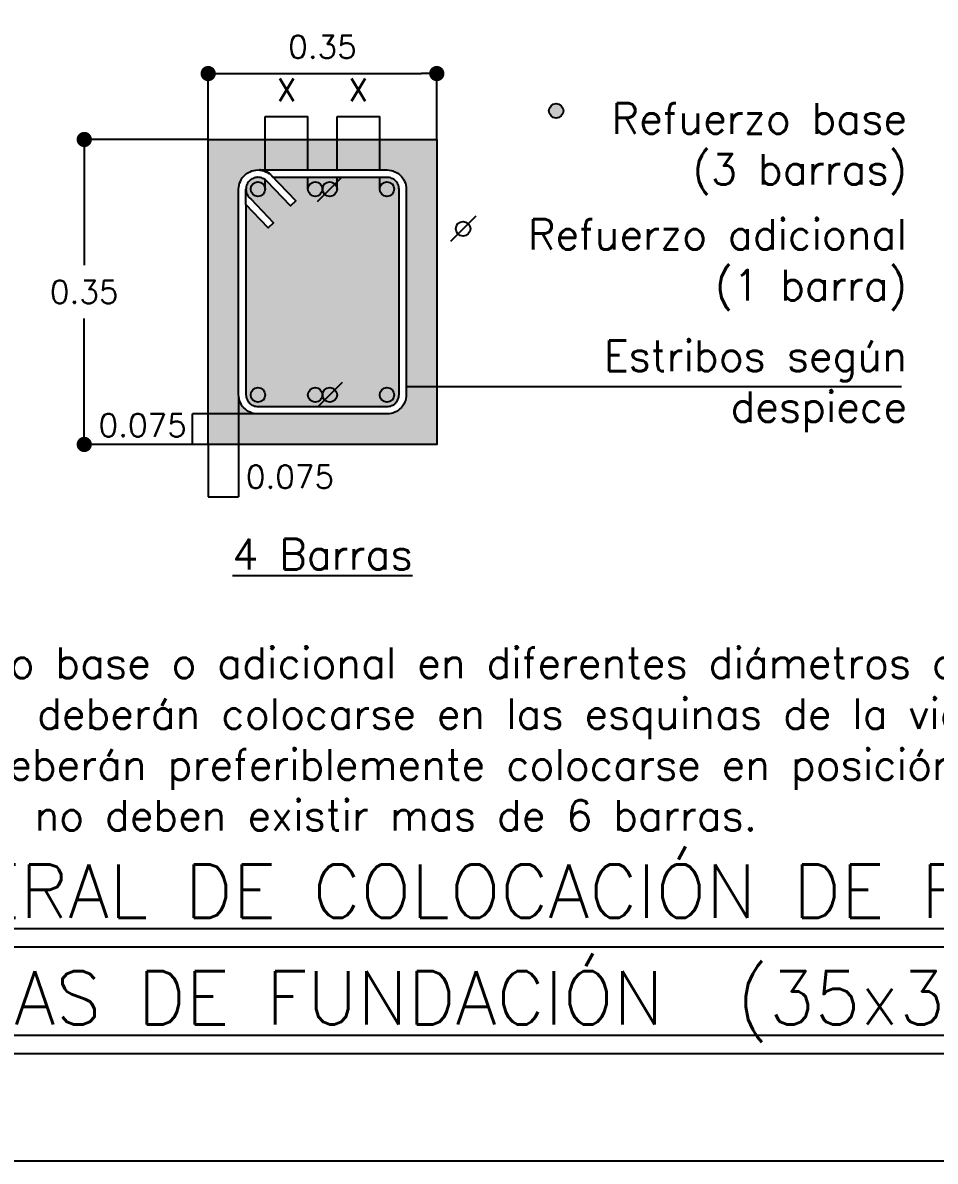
# Model space of a CAD drawing. Header units: millimetres. Extents: x 0 to 212, y -9 to 41.
# Drawn here: x 30.317 to 31.514, y -3.319 to -1.825 of the extents above; entities that cross this region are included whole.
import ezdxf
from ezdxf.enums import TextEntityAlignment as Align

# ---------------------------------------------------------------- set-up
doc = ezdxf.new("R2010")
doc.units = ezdxf.units.MM
doc.header["$LTSCALE"] = 0.01
doc.header["$PDMODE"] = 3
for name, color, linetype in [('FC_BORDES', 4, 'Continuous'), ('FC_COTAS', 1, 'Continuous'), ('FC_HATCH 254', 254, 'Continuous'), ('FC_R-200', 5, 'Continuous'), ('FC_R-80', 11, 'Continuous'), ('FC_REFUERZO 2', 1, 'Continuous')]:
    doc.layers.add(name, color=color, linetype=linetype)
doc.layers.add('FC_HOJA', color=230, linetype='Continuous', plot=False)
doc.styles.add('FC_TEXT', font='romans.shx', dxfattribs={"height": 0.002})
doc.styles.add('FC_TEXT1', font='romans.shx')
doc.dimstyles.new('FC_COTAS', dxfattribs={"dimtxt": 0.0015, "dimasz": 0.001, "dimexe": 0, "dimexo": 0, "dimgap": 0.001, "dimtad": 1, "dimtih": 1, "dimtoh": 1, "dimzin": 0, "dimdsep": 46, "dimtxsty": 'FC_TEXT1', "dimblk": 'DOT', "dimcen": 0.09, "dimclrd": 256, "dimclre": 256, "dimclrt": 256, "dimadec": 0, "dimazin": 0, "dimtfac": 1, "dimtix": 1, "dimtmove": 2, "dimatfit": 3, "dimfxl": 1.002, "dimtolj": 1, "dimtzin": 0, "dimlwd": -1, "dimarcsym": 0})
doc.dimstyles.new('FC_COTAS$7', dxfattribs={"dimtxt": 0.002, "dimasz": 0.002, "dimexe": 0, "dimexo": 0, "dimgap": 0.000375, "dimtad": 2, "dimtih": 1, "dimtoh": 1, "dimzin": 0, "dimdsep": 46, "dimtxsty": 'FC_TEXT1', "dimblk": 'DOT', "dimcen": 0.09, "dimclrd": 256, "dimclre": 256, "dimclrt": 11, "dimadec": 0, "dimazin": 0, "dimtfac": 1, "dimtix": 1, "dimtmove": 2, "dimatfit": 3, "dimfxl": 1.002, "dimtolj": 1, "dimtzin": 0, "dimlwd": -1, "dimarcsym": 0})

# ---------------------------------------------------------------- blocks, each defined once
blk = doc.blocks.new('*U38')
at = {"layer": 'FC_R-200', "color": 4, "ltscale": 1.5}
for points in [[(-0.067059, 0), (0.067059, 0)], [(-0.049197, -0.007), (0.049197, -0.007)]]:
    blk.add_lwpolyline(points, dxfattribs=at)
at = {"layer": 'FC_R-200', "ltscale": 1.5, "style": 'FC_TEXT1'}
for tag, p in [('%%UTÍTULO', (0, 0.003656)), ('%%UTÍTULO1', (0, -0.003344))]:
    blk.add_attdef(tag, text='', height=0.0035, dxfattribs=at).set_placement(p, align=Align.MIDDLE_CENTER)
at = {"layer": 'FC_R-80', "ltscale": 1.5, "style": 'FC_TEXT1'}
blk.add_attdef('ESCALA', text='', height=0.002, dxfattribs=at).set_placement((-0.048673, -0.0087), align=Align.MIDDLE_LEFT)
blk = doc.blocks.new('*D70')
at = {"layer": 'Defpoints', "color": 0, "transparency": 16777216}
for p in [(30.5398, -2.3386), (30.6255, -2.3386), (30.5602, -2.3786)]:
    blk.add_point(p, dxfattribs=at)
at = {"layer": 'FC_COTAS', "lineweight": -2, "transparency": 16777216}
for p, q in [((30.6255, -2.3386), (30.5398, -2.3386)), ((30.5602, -2.3786), (30.5398, -2.3786))]:
    blk.add_line(p, q, dxfattribs=at)
at = {"layer": 'FC_COTAS', "transparency": 16777216}
blk.add_line((30.5398, -2.3786), (30.5398, -2.3386), dxfattribs=at)
at = {"layer": 'FC_COTAS', "transparency": 16777216, "insert": (30.4743, -2.3535), "char_height": 0.03, "attachment_point": 5, "style": 'FC_TEXT1'}
blk.add_mtext('\\A1;0.075', dxfattribs=at)
blk = doc.blocks.new('_Dot')
at = {"color": 0, "linetype": 'ByBlock', "lineweight": -2}
blk.add_line((-0.5, 0), (-1, 0), dxfattribs=at)
at = {"color": 0, "linetype": 'ByBlock', "const_width": 0.5}
blk.add_lwpolyline([(-0.25, 0, 1), (0.25, 0, 1)], format="xyb", close=True, dxfattribs=at)
blk = doc.blocks.new('*D72')
at = {"layer": 'Defpoints', "color": 0, "transparency": 16777216}
for p in [(30.6002, -2.3133), (30.5602, -2.3786), (30.6002, -2.4472)]:
    blk.add_point(p, dxfattribs=at)
at = {"layer": 'FC_COTAS', "lineweight": -2, "transparency": 16777216}
for p, q in [((30.6002, -2.3133), (30.6002, -2.4472)), ((30.5602, -2.3786), (30.5602, -2.4472))]:
    blk.add_line(p, q, dxfattribs=at)
at = {"layer": 'FC_COTAS', "transparency": 16777216}
blk.add_line((30.5602, -2.4472), (30.6002, -2.4472), dxfattribs=at)
at = {"layer": 'FC_COTAS', "transparency": 16777216, "insert": (30.6676, -2.421), "char_height": 0.03, "attachment_point": 5, "style": 'FC_TEXT1'}
blk.add_mtext('\\A1;0.075', dxfattribs=at)
blk = doc.blocks.new('*D221')
at = {"layer": 'Defpoints', "color": 0, "transparency": 16777216}
for p in [(30.3976, -1.9786), (30.5602, -1.9786), (30.5602, -2.3786)]:
    blk.add_point(p, dxfattribs=at)
at = {"layer": 'FC_COTAS', "lineweight": -2, "transparency": 16777216}
for p, q in [((30.5602, -1.9786), (30.3976, -1.9786)), ((30.5602, -2.3786), (30.3976, -2.3786))]:
    blk.add_line(p, q, dxfattribs=at)
at = {"layer": 'FC_COTAS', "transparency": 16777216}
for p, q in [((30.3976, -1.9986), (30.3976, -2.1436)), ((30.3976, -2.3586), (30.3976, -2.2136))]:
    blk.add_line(p, q, dxfattribs=at)
at = {"layer": 'FC_COTAS', "transparency": 16777216, "xscale": 0.02, "yscale": 0.02, "zscale": 0.02}
for p, rotation in [((30.3976, -1.9786), 90), ((30.3976, -2.3786), 270)]:
    blk.add_blockref('_Dot', p, dxfattribs=dict(at, rotation=rotation))
at = {"layer": 'FC_COTAS', "transparency": 16777216, "insert": (30.3976, -2.1786), "char_height": 0.03, "attachment_point": 5, "style": 'FC_TEXT1'}
blk.add_mtext('\\A1;0.35', dxfattribs=at)
blk = doc.blocks.new('*D84')
at = {"layer": 'Defpoints', "color": 0, "transparency": 16777216}
for p in [(30.8602, -1.8921), (30.5602, -1.9786), (30.8602, -1.9786)]:
    blk.add_point(p, dxfattribs=at)
at = {"layer": 'FC_COTAS', "lineweight": -2, "transparency": 16777216}
for p, q in [((30.5602, -1.9786), (30.5602, -1.8921)), ((30.8602, -1.9786), (30.8602, -1.8921))]:
    blk.add_line(p, q, dxfattribs=at)
at = {"layer": 'FC_COTAS', "transparency": 16777216}
blk.add_line((30.5802, -1.8921), (30.8402, -1.8921), dxfattribs=at)
at = {"layer": 'FC_COTAS', "transparency": 16777216, "xscale": 0.02, "yscale": 0.02, "zscale": 0.02, "rotation": 180}
blk.add_blockref('_Dot', (30.5602, -1.8921), dxfattribs=at)
at = {"layer": 'FC_COTAS', "transparency": 16777216, "xscale": 0.02, "yscale": 0.02, "zscale": 0.02}
blk.add_blockref('_Dot', (30.8602, -1.8921), dxfattribs=at)
at = {"layer": 'FC_COTAS', "transparency": 16777216, "insert": (30.7102, -1.8571), "char_height": 0.03, "attachment_point": 5, "style": 'FC_TEXT1'}
blk.add_mtext('\\A1;0.35', dxfattribs=at)
blk = doc.blocks.new('*D93')
at = {"layer": 'Defpoints', "color": 0, "transparency": 16777216}
for p in [(30.6911, -1.9485), (30.6351, -2.0437), (30.6911, -2.0437)]:
    blk.add_point(p, dxfattribs=at)
at = {"layer": 'FC_COTAS', "lineweight": -2, "transparency": 16777216}
for p, q in [((30.6351, -2.0437), (30.6351, -1.9485)), ((30.6911, -2.0437), (30.6911, -1.9485))]:
    blk.add_line(p, q, dxfattribs=at)
at = {"layer": 'FC_COTAS', "transparency": 16777216}
blk.add_line((30.6351, -1.9485), (30.6911, -1.9485), dxfattribs=at)
at = {"layer": 'FC_COTAS', "transparency": 16777216, "insert": (30.6631, -1.9135), "char_height": 0.03, "attachment_point": 5, "style": 'FC_TEXT1'}
blk.add_mtext('\\A1;X', dxfattribs=at)
blk = doc.blocks.new('*D73')
at = {"layer": 'Defpoints', "color": 0, "transparency": 16777216}
for p in [(30.7853, -1.9485), (30.7293, -2.0437), (30.7853, -2.0437)]:
    blk.add_point(p, dxfattribs=at)
at = {"layer": 'FC_COTAS', "lineweight": -2, "transparency": 16777216}
for p, q in [((30.7293, -2.0437), (30.7293, -1.9485)), ((30.7853, -2.0437), (30.7853, -1.9485))]:
    blk.add_line(p, q, dxfattribs=at)
at = {"layer": 'FC_COTAS', "transparency": 16777216}
blk.add_line((30.7293, -1.9485), (30.7853, -1.9485), dxfattribs=at)
at = {"layer": 'FC_COTAS', "transparency": 16777216, "insert": (30.7573, -1.9135), "char_height": 0.03, "attachment_point": 5, "style": 'FC_TEXT1'}
blk.add_mtext('\\A1;X', dxfattribs=at)
blk = doc.blocks.new('*U42')
at = {"color": 0, "ltscale": 1.5}
blk.add_lwpolyline([(-0.0648, -0.0096), (-0.0648, -0.0096)], dxfattribs=at)
blk.add_wipeout([(-0.0828, 0), (0.0847, 0), (0.0873, -0.0001), (0.0899, -0.0006), (0.0925, -0.0012), (0.095, -0.0022), (0.0973, -0.0034), (0.0996, -0.0048), (0.1016, -0.0065), (0.1035, -0.0084), (0.1052, -0.0104), (0.1066, -0.0127), (0.1078, -0.015), (0.1088, -0.0175), (0.1094, -0.0201), (0.1099, -0.0227), (0.11, -0.0253), (0.11, -0.2947), (0.1099, -0.2973), (0.1094, -0.2999), (0.1088, -0.3025), (0.1078, -0.305), (0.1066, -0.3073), (0.1052, -0.3096), (0.1035, -0.3116), (0.1016, -0.3135), (0.0996, -0.3152), (0.0973, -0.3166), (0.095, -0.3178), (0.0925, -0.3188), (0.0899, -0.3194), (0.0873, -0.3199), (0.0847, -0.32), (-0.0847, -0.32), (-0.0873, -0.3199), (-0.0899, -0.3194), (-0.0925, -0.3188), (-0.095, -0.3178), (-0.0973, -0.3166), (-0.0996, -0.3152), (-0.1016, -0.3135), (-0.1035, -0.3116), (-0.1052, -0.3096), (-0.1066, -0.3073), (-0.1078, -0.305), (-0.1088, -0.3025), (-0.1094, -0.2999), (-0.1099, -0.2973), (-0.11, -0.2947), (-0.11, -0.0253), (-0.1099, -0.0227), (-0.1094, -0.0201), (-0.1088, -0.0175), (-0.1078, -0.015), (-0.1066, -0.0127), (-0.1052, -0.0104), (-0.1035, -0.0084), (-0.1016, -0.0065), (-0.0996, -0.0048), (-0.0973, -0.0034), (-0.095, -0.0022), (-0.0925, -0.0012), (-0.0899, -0.0006), (-0.0873, -0.0001), (-0.0847, 0), (-0.082, -0.0001), (-0.0794, -0.0006), (-0.0768, -0.0012), (-0.0744, -0.0022), (-0.072, -0.0034), (-0.0698, -0.0048), (-0.0684, -0.006), (-0.035, -0.0403), (-0.0418, -0.047), (-0.073, -0.0148), (-0.0741, -0.0137), (-0.0754, -0.0126), (-0.0768, -0.0117), (-0.0783, -0.011), (-0.0798, -0.0104), (-0.0814, -0.01), (-0.083, -0.0097), (-0.0847, -0.0096), (-0.0863, -0.0097), (-0.0879, -0.01), (-0.0895, -0.0104), (-0.0911, -0.011), (-0.0925, -0.0117), (-0.0939, -0.0126), (-0.0952, -0.0137), (-0.0963, -0.0148), (-0.0974, -0.0161), (-0.0983, -0.0175), (-0.099, -0.0189), (-0.0996, -0.0205), (-0.1, -0.0221), (-0.1003, -0.0237), (-0.1004, -0.0253), (-0.1003, -0.027), (-0.1, -0.0286), (-0.0996, -0.0302), (-0.099, -0.0317), (-0.0983, -0.0332), (-0.0974, -0.0346), (-0.0963, -0.0359), (-0.0952, -0.037), (-0.0941, -0.0379), (-0.0645, -0.0691), (-0.0715, -0.0757), (-0.1004, -0.0452), (-0.1004, -0.2947), (-0.1003, -0.2963), (-0.1, -0.2979), (-0.0996, -0.2995), (-0.099, -0.3011), (-0.0983, -0.3025), (-0.0974, -0.3039), (-0.0963, -0.3052), (-0.0952, -0.3063), (-0.0939, -0.3074), (-0.0925, -0.3083), (-0.0911, -0.309), (-0.0895, -0.3096), (-0.0879, -0.31), (-0.0863, -0.3103), (-0.0847, -0.3104), (0.0847, -0.3104), (0.0863, -0.3103), (0.0879, -0.31), (0.0895, -0.3096), (0.0911, -0.309), (0.0925, -0.3083), (0.0939, -0.3074), (0.0952, -0.3063), (0.0963, -0.3052), (0.0974, -0.3039), (0.0983, -0.3025), (0.099, -0.3011), (0.0996, -0.2995), (0.1, -0.2979), (0.1003, -0.2963), (0.1004, -0.2947), (0.1004, -0.0253), (0.1003, -0.0237), (0.1, -0.0221), (0.0996, -0.0205), (0.099, -0.0189), (0.0983, -0.0175), (0.0974, -0.0161), (0.0963, -0.0148), (0.0952, -0.0137), (0.0939, -0.0126), (0.0925, -0.0117), (0.0911, -0.011), (0.0895, -0.0104), (0.0879, -0.01), (0.0863, -0.0097), (0.0857, -0.0097), (-0.0646, -0.0097), (-0.0683, -0.0059), (-0.0697, -0.0048), (-0.0719, -0.0033), (-0.0743, -0.0021), (-0.0768, -0.0011), (-0.0794, -0.0005), (-0.082, 0)], dxfattribs=at)
blk.add_lwpolyline([(-0.0828, 0), (0.0847, 0), (0.0873, -0.0001), (0.0899, -0.0006), (0.0925, -0.0012), (0.095, -0.0022), (0.0973, -0.0034), (0.0996, -0.0048), (0.1016, -0.0065), (0.1035, -0.0084), (0.1052, -0.0104), (0.1066, -0.0127), (0.1078, -0.015), (0.1088, -0.0175), (0.1094, -0.0201), (0.1099, -0.0227), (0.11, -0.0253), (0.11, -0.2947), (0.1099, -0.2973), (0.1094, -0.2999), (0.1088, -0.3025), (0.1078, -0.305), (0.1066, -0.3073), (0.1052, -0.3096), (0.1035, -0.3116), (0.1016, -0.3135), (0.0996, -0.3152), (0.0973, -0.3166), (0.095, -0.3178), (0.0925, -0.3188), (0.0899, -0.3194), (0.0873, -0.3199), (0.0847, -0.32), (-0.0847, -0.32), (-0.0873, -0.3199), (-0.0899, -0.3194), (-0.0925, -0.3188), (-0.095, -0.3178), (-0.0973, -0.3166), (-0.0996, -0.3152), (-0.1016, -0.3135), (-0.1035, -0.3116), (-0.1052, -0.3096), (-0.1066, -0.3073), (-0.1078, -0.305), (-0.1088, -0.3025), (-0.1094, -0.2999), (-0.1099, -0.2973), (-0.11, -0.2947), (-0.11, -0.0253), (-0.1099, -0.0227), (-0.1094, -0.0201), (-0.1088, -0.0175), (-0.1078, -0.015), (-0.1066, -0.0127), (-0.1052, -0.0104), (-0.1035, -0.0084), (-0.1016, -0.0065), (-0.0996, -0.0048), (-0.0973, -0.0034), (-0.095, -0.0022), (-0.0925, -0.0012), (-0.0899, -0.0006), (-0.0873, -0.0001), (-0.0847, 0), (-0.082, -0.0001), (-0.0794, -0.0006), (-0.0768, -0.0012), (-0.0744, -0.0022), (-0.072, -0.0034), (-0.0698, -0.0048), (-0.0684, -0.006), (-0.035, -0.0403), (-0.0418, -0.047), (-0.073, -0.0148), (-0.0741, -0.0137), (-0.0754, -0.0126), (-0.0768, -0.0117), (-0.0783, -0.011), (-0.0798, -0.0104), (-0.0814, -0.01), (-0.083, -0.0097), (-0.0847, -0.0096), (-0.0863, -0.0097), (-0.0879, -0.01), (-0.0895, -0.0104), (-0.0911, -0.011), (-0.0925, -0.0117), (-0.0939, -0.0126), (-0.0952, -0.0137), (-0.0963, -0.0148), (-0.0974, -0.0161), (-0.0983, -0.0175), (-0.099, -0.0189), (-0.0996, -0.0205), (-0.1, -0.0221), (-0.1003, -0.0237), (-0.1004, -0.0253), (-0.1003, -0.027), (-0.1, -0.0286), (-0.0996, -0.0302), (-0.099, -0.0317), (-0.0983, -0.0332), (-0.0974, -0.0346), (-0.0963, -0.0359), (-0.0952, -0.037), (-0.0941, -0.0379), (-0.0645, -0.0691), (-0.0715, -0.0757), (-0.1004, -0.0452), (-0.1004, -0.2947), (-0.1003, -0.2963), (-0.1, -0.2979), (-0.0996, -0.2995), (-0.099, -0.3011), (-0.0983, -0.3025), (-0.0974, -0.3039), (-0.0963, -0.3052), (-0.0952, -0.3063), (-0.0939, -0.3074), (-0.0925, -0.3083), (-0.0911, -0.309), (-0.0895, -0.3096), (-0.0879, -0.31), (-0.0863, -0.3103), (-0.0847, -0.3104), (0.0847, -0.3104), (0.0863, -0.3103), (0.0879, -0.31), (0.0895, -0.3096), (0.0911, -0.309), (0.0925, -0.3083), (0.0939, -0.3074), (0.0952, -0.3063), (0.0963, -0.3052), (0.0974, -0.3039), (0.0983, -0.3025), (0.099, -0.3011), (0.0996, -0.2995), (0.1, -0.2979), (0.1003, -0.2963), (0.1004, -0.2947), (0.1004, -0.0253), (0.1003, -0.0237), (0.1, -0.0221), (0.0996, -0.0205), (0.099, -0.0189), (0.0983, -0.0175), (0.0974, -0.0161), (0.0963, -0.0148), (0.0952, -0.0137), (0.0939, -0.0126), (0.0925, -0.0117), (0.0911, -0.011), (0.0895, -0.0104), (0.0879, -0.01), (0.0863, -0.0097), (0.0857, -0.0097), (-0.0646, -0.0097), (-0.0683, -0.0059), (-0.0697, -0.0048), (-0.0719, -0.0033), (-0.0743, -0.0021), (-0.0768, -0.0011), (-0.0794, -0.0005), (-0.082, 0)], close=True, dxfattribs=at)
blk.add_lwpolyline([(-0.1004, -0.0452), (-0.1004, -0.0253)], dxfattribs=at)

msp = doc.modelspace()

# ---------------------------------------------------------------- hatches: boundary and pattern name
at = {"layer": 'FC_HATCH 254'}
h = msp.add_hatch(color=256, dxfattribs=at)
h.dxf.hatch_style = 1
h.paths.add_polyline_path([(30.5602, -2.3786), (30.5602, -1.9786), (30.8602, -1.9786), (30.8602, -2.3786)])
at = {"layer": 'FC_REFUERZO 2'}
for points in [[(31.0168, -1.9505, -1), (31.0168, -1.9315, -1)], [(30.6255, -2.0532, 1), (30.6255, -2.0341, 1)], [(30.7006, -2.0532, -1), (30.7006, -2.0341, -1)], [(30.7948, -2.0532, -1), (30.7948, -2.0341, -1)], [(30.6255, -2.3041, -1), (30.6255, -2.3231, -1)], [(30.7006, -2.3041, 1), (30.7006, -2.3231, 1)], [(30.7948, -2.3041, 1), (30.7948, -2.3231, 1)]]:
    msp.add_hatch(color=256, dxfattribs=at).paths.add_polyline_path(points)

# ---------------------------------------------------------------- linework, layer by layer
at = {"layer": 'FC_BORDES'}
msp.add_lwpolyline([(30.5602, -2.3786), (30.5602, -1.9786), (30.8602, -1.9786), (30.8602, -2.3786)], close=True, dxfattribs=at)
at = {"layer": 'FC_HOJA', "ltscale": 0.6}
msp.add_lwpolyline([(27.8285, -0.7865), (34.0202, -0.7865), (34.0202, -3.3188), (27.8285, -3.3188)], close=True, dxfattribs=at)
at = {"layer": 'FC_REFUERZO 2', "ltscale": 0.35}
for points in [[(30.7363, -2.0271), (30.7032, -2.0602)], [(30.9112, -2.0792), (30.8781, -2.1123)], [(30.7032, -2.3302), (30.7363, -2.297)]]:
    msp.add_lwpolyline(points, dxfattribs=at)
at = {"layer": 'FC_REFUERZO 2'}
for centre in [(31.0168, -1.941), (30.6255, -2.0437), (30.7006, -2.0437), (30.7197, -2.0437), (30.7948, -2.0437), (30.8947, -2.0957), (30.6255, -2.3136), (30.7006, -2.3136), (30.7197, -2.3136), (30.7948, -2.3136)]:
    msp.add_circle(centre, 0.00954, dxfattribs=at)

# ---------------------------------------------------------------- block references
at = {"layer": 'FC_R-200'}
ref = msp.add_blockref('*U38', (30.8114, -3.0376), dxfattribs=dict(at, xscale=20, yscale=20, zscale=20))
ref.add_attrib('%%UTÍTULO', '%%UDETALLE GENERAL DE COLOCACIÓN DE REFUERZO', dxfattribs={"ltscale": 1.5, "height": 0.07, "style": 'FC_TEXT1'}).set_placement((30.8114, -2.9645), align=Align.MIDDLE_CENTER)
ref.add_attrib('%%UTÍTULO1', '%%UEN VIGAS DE FUNDACIÓN  (35x35)', dxfattribs={"ltscale": 1.5, "height": 0.07, "style": 'FC_TEXT1'}).set_placement((30.8114, -3.1045), align=Align.MIDDLE_CENTER)

# ---------------------------------------------------------------- texts
at = {"layer": 'FC_COTAS', "color": 11, "char_height": 0.04, "attachment_point": 9, "style": 'FC_TEXT1'}
for s, insert in [('Refuerzo base\\P(3 barras)', (31.4771, -2.051)), ('Refuerzo adicional\\P(1 barra)', (31.4771, -2.203)), ('Estribos según\\Pdespiece', (31.4771, -2.3623))]:
    msp.add_mtext(s, dxfattribs=dict(at, insert=insert))
at = {"layer": 'FC_R-80', "color": 11, "insert": (30.7102, -2.5426), "char_height": 0.04, "attachment_point": 8, "style": 'FC_TEXT1'}
msp.add_mtext('{\\L4 Barras}', dxfattribs=at)
at = {"layer": 'FC_R-80', "insert": (29.4283, -2.8985), "char_height": 0.04, "width": 2.766114, "attachment_point": 7, "style": 'FC_TEXT'}
msp.add_mtext('NOTAS:\\P\\pxi-3,l4,t4;-^IEn caso de existir refuerzo base o adicional en diferentes diámetros de barra, las barras de mayor diámetro deberán colocarse en las esquinas de la viga.\\P-^ILos paquetes de barras deberán preferiblemente colocarse en posición horizontal.\\P-^IEn cada capa de refuerzo no deben existir mas de 6 barras.', dxfattribs=at)

# ---------------------------------------------------------------- dimensions: what is measured, and where the dimension line sits
at = {"layer": 'FC_COTAS'}
for base, p1, p2, text, picture, middle in [((30.8602, -1.8921), (30.5602, -1.9786), (30.8602, -1.9786), '0.35', '*D84', (30.7102, -1.8571)), ((30.6911, -1.9485), (30.6351, -2.0437), (30.6911, -2.0437), 'X', '*D93', (30.6631, -1.9135)), ((30.7853, -1.9485), (30.7293, -2.0437), (30.7853, -2.0437), 'X', '*D73', (30.7573, -1.9135))]:
    dim = msp.add_linear_dim(base=base, p1=p1, p2=p2, text=text, dimstyle='FC_COTAS', override={"dimscale": 0, "dimtix": 1, "dimtofl": 1, "dimtmove": 2, "dimatfit": 1}, dxfattribs=at)
    dim.commit()
    dim.dimension.update_dxf_attribs({"geometry": picture, "text_midpoint": middle})
dim = msp.add_linear_dim(base=(30.3976, -1.9786), p1=(30.5602, -2.3786), p2=(30.5602, -1.9786), angle=90, text='0.35', dimstyle='FC_COTAS', override={"dimscale": 0, "dimtix": 1, "dimtofl": 1, "dimtmove": 2, "dimatfit": 1}, dxfattribs=at)
dim.commit()
dim.dimension.update_dxf_attribs({"geometry": '*D221', "text_midpoint": (30.3976, -2.1786)})
dim = msp.add_linear_dim(base=(30.6002, -2.4472), p1=(30.5602, -2.3786), p2=(30.6002, -2.3133), text='0.075', dimstyle='FC_COTAS', override={"dimscale": 0, "dimtix": 1, "dimtofl": 1, "dimtmove": 2, "dimatfit": 1}, dxfattribs=at)
dim.commit()
dim.dimension.update_dxf_attribs({"geometry": '*D72', "text_midpoint": (30.6676, -2.421), "dimtype": 128})
dim = msp.add_linear_dim(base=(30.5398, -2.3386), p1=(30.5602, -2.3786), p2=(30.6255, -2.3386), angle=90, text='0.075', dimstyle='FC_COTAS', override={"dimscale": 0, "dimtix": 1, "dimtofl": 1, "dimtmove": 2, "dimatfit": 1}, dxfattribs=at)
dim.commit()
dim.dimension.update_dxf_attribs({"geometry": '*D70', "text_midpoint": (30.4743, -2.3535), "dimtype": 128})

# ---------------------------------------------------------------- leaders
at = {"layer": 'FC_COTAS', "annotation_type": 0, "has_hookline": 1, "hookline_direction": 0, "text_width": 0.4362}
msp.add_leader([(30.8202, -2.3028), (31.0334, -2.3028)], dimstyle='FC_COTAS$7', override={"dimscale": 0, "dimgap": 0.000375, "dimtad": 1}, dxfattribs=at)

# ---------------------------------------------------------------- next in the draw order: block references
at = {"layer": 'FC_REFUERZO 2'}
msp.add_blockref('*U42', (30.7102, -2.0186), dxfattribs=at)

doc.saveas('drawing.dxf')
